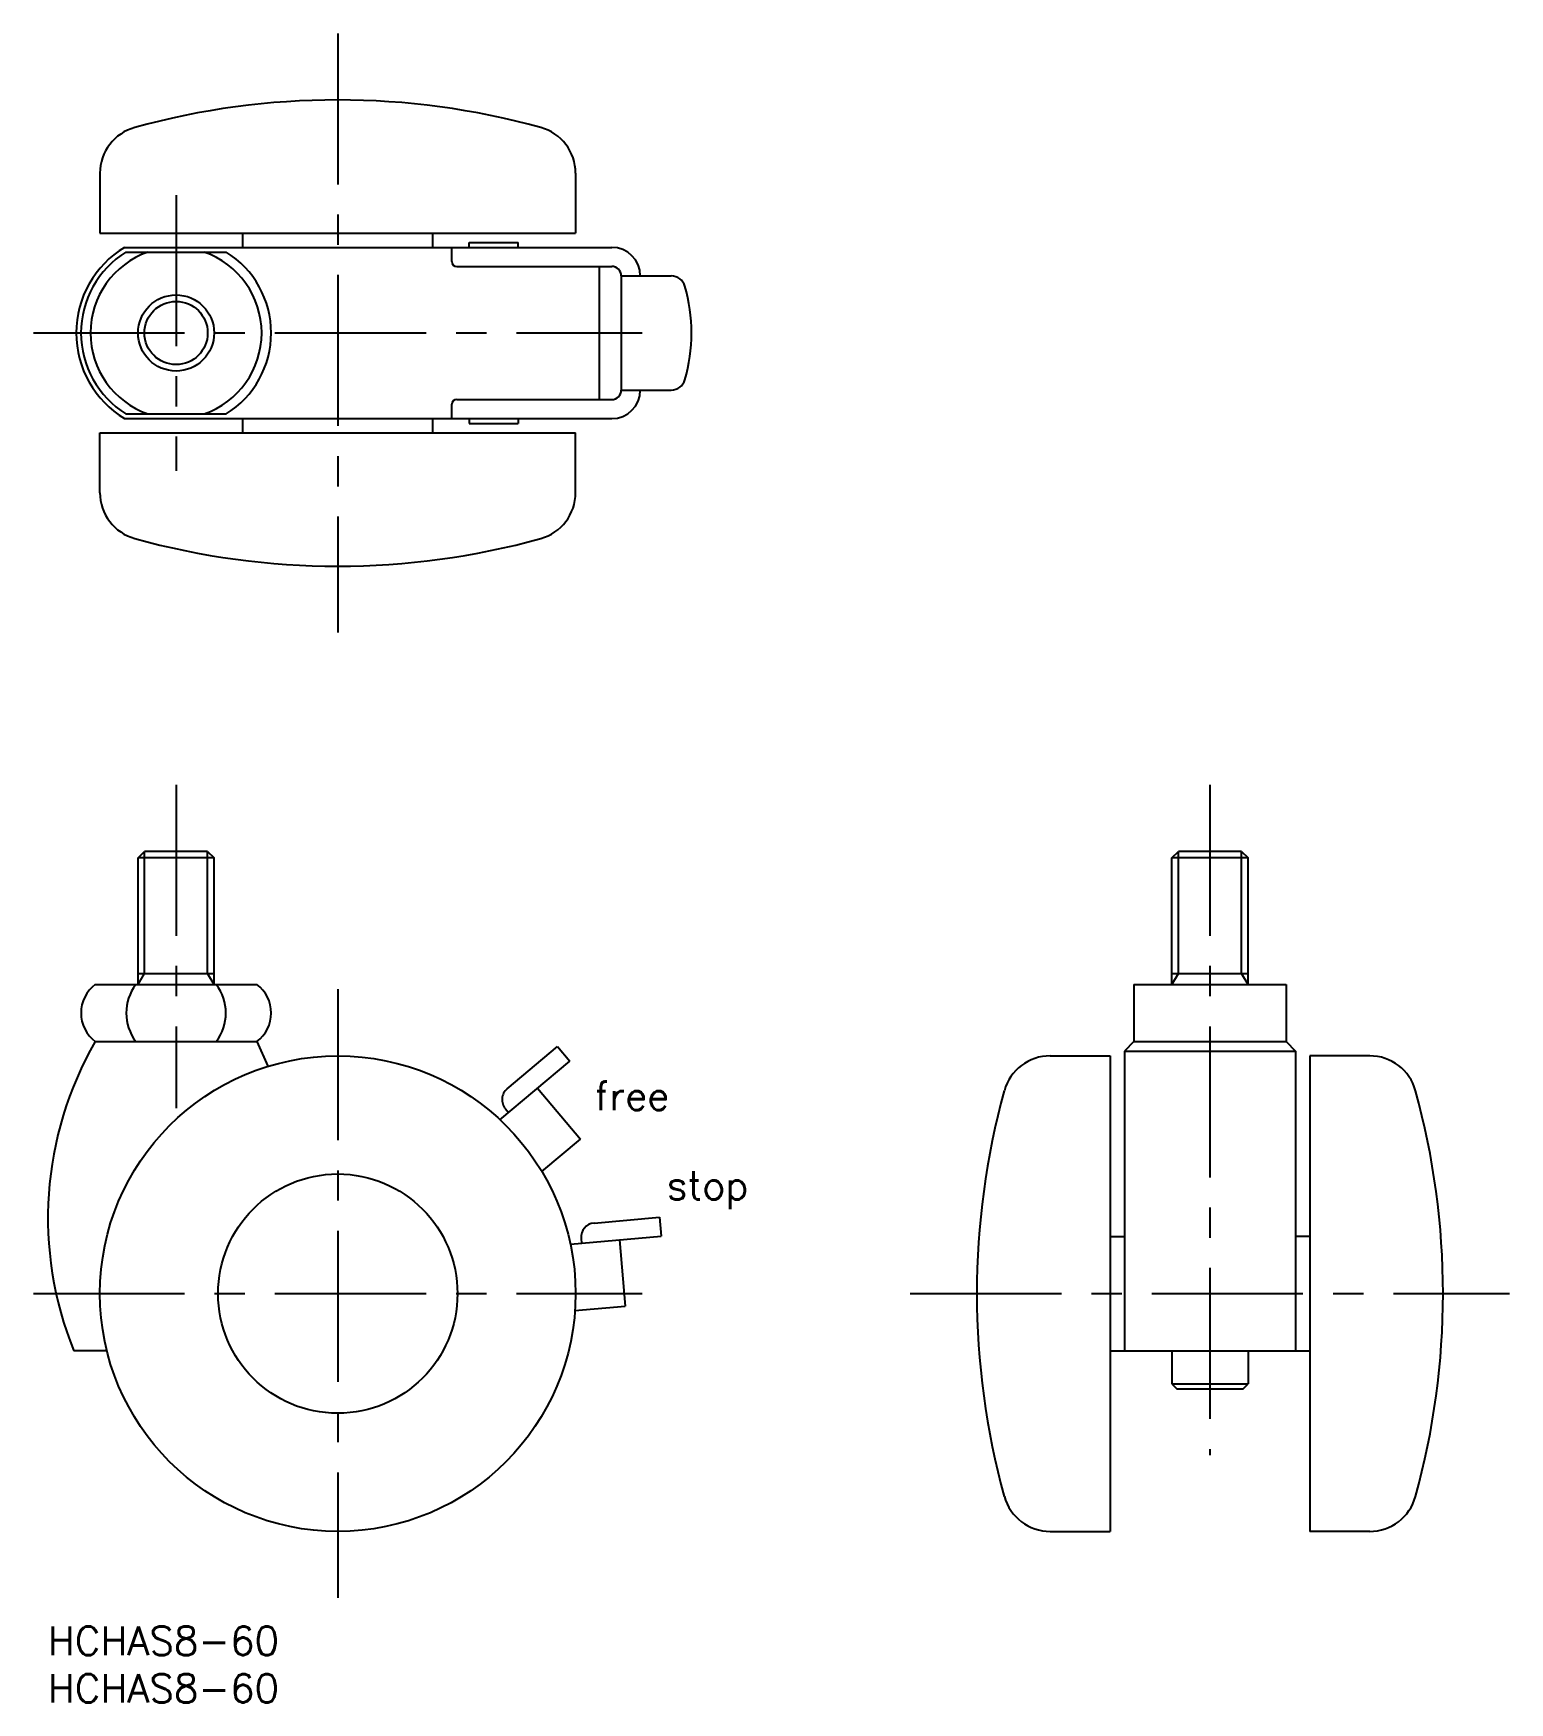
# Model space of a CAD drawing. Extents: x -2 to 154, y -8 to 167.
import ezdxf

# ---------------------------------------------------------------- set-up
doc = ezdxf.new("R2010")
doc.units = 0
doc.header["$LTSCALE"] = 0.5
doc.linetypes.add('CENTER', pattern=[50.8, 31.75, -6.35, 6.35, -6.35])
doc.linetypes.add('PHANTOM', pattern=[63.5, 31.75, -6.35, 6.35, -6.35, 6.35, -6.35])
for name, color, linetype in [('MSM_CENTER', 1, 'CENTER'), ('MSM_CONTINUOUS', 7, 'CONTINUOUS'), ('MSM_IMAGINARY', 6, 'PHANTOM'), ('MSM_NARROW', 5, 'CONTINUOUS'), ('MSM_PART_NUMBER', 7, 'CONTINUOUS')]:
    doc.layers.add(name, color=color, linetype=linetype)
doc.styles.get("Standard").update_dxf_attribs({"font": 'txt.shx', "height": 3, "bigfont": 'bigfont.shx'})

# ---------------------------------------------------------------- blocks, each defined once
blk = doc.blocks.new('*U5')
at = {"layer": 'MSM_PART_NUMBER'}
blk.add_text('HCHAS8-60', height=3, dxfattribs=at).set_placement((0, -3))
blk = doc.blocks.new('*U6')
at = {"layer": 'MSM_PART_NUMBER'}
blk.add_text('HCHAS8-60', height=3, dxfattribs=at).set_placement((0, -8))
blk = doc.blocks.new('*U7')
at = {"layer": 'MSM_PART_NUMBER'}
blk.add_text('free', height=3, dxfattribs=at).set_placement((57.47, 54.3))
blk = doc.blocks.new('*U8')
at = {"layer": 'MSM_PART_NUMBER'}
blk.add_text('stop', height=3, dxfattribs=at).set_placement((65.05, 44.88))

msp = doc.modelspace()

# ---------------------------------------------------------------- linework, layer by layer
at = {"layer": 'MSM_CENTER'}
for p, q in [((30.47, 167.5), (30.47, 104.5)), ((13.47, 150.5), (13.47, 121.5)), ((-1.53, 136), (62.47, 136)), ((13.47, 88.5), (13.47, 54.5)), ((122.16, 88.5), (122.16, 18)), ((30.47, 67), (30.47, 3)), ((-1.53, 35), (62.47, 35)), ((90.66, 35), (153.66, 35))]:
    msp.add_line(p, q, dxfattribs=at)
at = {"layer": 'MSM_CONTINUOUS'}
for p, q in [((5.47, 152.79), (5.47, 146.5)), ((55.47, 152.79), (55.47, 146.5)), ((5.47, 146.5), (55.47, 146.5)), ((20.47, 146.5), (20.47, 145)), ((40.47, 145), (40.47, 146.5)), ((8.06, 145), (59.27, 145)), ((8.2, 144.5), (18.74, 144.5)), ((42.47, 143.5), (42.47, 145)), ((44.28, 145.5), (49.44, 145.5)), ((44.28, 145), (44.28, 145.5)), ((49.44, 145), (49.44, 145.5)), ((42.97, 143), (59.27, 143)), ((57.97, 129), (57.97, 143)), ((60.27, 142), (60.27, 130)), ((60.27, 142), (65.52, 142)), ((60.27, 130), (65.52, 130)), ((42.47, 127), (42.47, 128.5)), ((42.97, 129), (59.27, 129)), ((8.06, 127), (59.27, 127)), ((8.2, 127.5), (18.74, 127.5)), ((20.47, 127), (20.47, 125.5)), ((40.47, 125.5), (40.47, 127)), ((44.28, 127), (44.28, 126.5)), ((44.28, 126.5), (49.44, 126.5)), ((49.44, 127), (49.44, 126.5)), ((5.47, 119.21), (5.47, 125.5)), ((5.47, 125.5), (55.47, 125.5)), ((55.47, 119.21), (55.47, 125.5)), ((9.47, 80.82), (10.15, 81.5)), ((9.47, 67.5), (9.47, 80.82)), ((17.47, 80.82), (9.47, 80.82)), ((16.79, 81.5), (10.15, 81.5)), ((16.79, 81.5), (17.47, 80.82)), ((17.47, 67.5), (17.47, 80.82)), ((118.16, 80.82), (118.84, 81.5)), ((118.16, 67.5), (118.16, 80.82)), ((126.16, 80.82), (118.16, 80.82)), ((125.48, 81.5), (118.84, 81.5)), ((125.48, 81.5), (126.16, 80.82)), ((126.16, 67.5), (126.16, 80.82)), ((9.47, 68.67), (17.47, 68.67)), ((118.16, 68.67), (126.16, 68.67)), ((4.97, 67.5), (21.97, 67.5)), ((114.16, 67.5), (114.16, 61.5)), ((114.16, 67.5), (130.16, 67.5)), ((130.16, 67.5), (130.16, 61.5)), ((4.97, 61.5), (21.97, 61.5)), ((21.97, 61.5), (23.12, 58.9)), ((114.16, 61.5), (113.16, 60.5)), ((114.16, 61.5), (130.16, 61.5)), ((130.16, 61.5), (131.16, 60.5)), ((105.37, 60), (111.66, 60)), ((111.66, 60), (111.66, 10)), ((113.16, 60.5), (131.16, 60.5)), ((113.16, 60.5), (113.16, 29)), ((131.16, 60.5), (131.16, 29)), ((132.66, 60), (132.66, 10)), ((138.95, 60), (132.66, 60)), ((57.41, 42.42), (64.3, 43.03)), ((64.3, 43.03), (64.47, 41.04)), ((54.92, 40.2), (64.47, 41.04)), ((56.04, 40.8), (56.09, 40.3)), ((60.07, 40.65), (60.68, 33.68)), ((111.66, 41), (113.16, 41)), ((132.66, 41), (131.16, 41)), ((55.39, 33.21), (60.68, 33.68)), ((6.2, 29), (2.72, 29)), ((111.66, 29), (132.66, 29)), ((118.16, 29), (118.16, 25.5)), ((126.16, 29), (126.16, 25.5)), ((118.16, 25.5), (126.16, 25.5)), ((118.16, 25.5), (118.66, 25)), ((118.66, 25), (125.66, 25)), ((125.66, 25), (126.16, 25.5)), ((105.37, 10), (111.66, 10)), ((138.95, 10), (132.66, 10))]:
    msp.add_line(p, q, dxfattribs=at)
for centre, radius in [((13.47, 136), 4), ((30.47, 35), 25), ((30.47, 35), 12.58)]:
    msp.add_circle(centre, radius, dxfattribs=at)
for centre, radius, start, end in [((30.47, 80.37), 80.13, 74.5604, 105.4396), ((10.47, 152.79), 5, 105.4396, 180), ((50.47, 152.79), 5, 0, 74.5604), ((13.47, 136), 10.5, 121.0027, 238.9973), ((13.47, 136), 10, 121.7883, 238.2117), ((13.47, 136), 9, 109.1881, 250.8119), ((13.47, 136), 9, 289.1881, 70.8119), ((13.47, 136), 10, 301.7883, 58.2117), ((59.27, 142), 3, 0, 90), ((42.97, 143.5), 0.5, 180, 270), ((59.27, 142), 1, 0, 90), ((65.52, 140.5), 1.5, 16.2319, 90), ((50.06, 136), 17.6, 343.7681, 16.2319), ((59.27, 130), 3, 270, 0), ((59.27, 130), 1, 270, 0), ((65.52, 131.5), 1.5, 270, 343.7681), ((42.97, 128.5), 0.5, 90, 180), ((10.47, 119.21), 5, 180, 254.5604), ((50.47, 119.21), 5, 285.4396, 0), ((30.47, 191.62), 80.13, 254.5604, 285.4396), ((7.24, 64.5), 3.76, 127.0605, 232.9395), ((13.16, 64.5), 4.93, 142.5226, 217.4774), ((13.78, 64.5), 4.93, 322.5226, 37.4774), ((19.71, 64.5), 3.76, 307.0605, 52.9395), ((37.13, 42.94), 37.13, 150.0101, 202.0561), ((105.37, 55), 5, 90, 164.5604), ((138.95, 55), 5, 15.4396, 90), ((177.78, 35), 80.13, 164.5604, 195.4396), ((66.53, 35), 80.13, 344.5604, 15.4396), ((57.54, 40.93), 1.5, 95, 185), ((105.37, 15), 5, 195.4396, 270), ((138.95, 15), 5, 270, 344.5604)]:
    msp.add_arc(centre, radius, start, end, dxfattribs=at)
at = {"layer": 'MSM_IMAGINARY'}
for p, q in [((48.28, 56.53), (53.57, 60.98)), ((53.57, 60.98), (54.86, 59.45)), ((47.52, 53.29), (54.86, 59.45)), ((51.48, 56.61), (55.98, 51.24)), ((48.09, 54.42), (48.41, 54.04)), ((51.91, 47.83), (55.98, 51.24))]:
    msp.add_line(p, q, dxfattribs=at)
msp.add_arc((49.24, 55.38), 1.5, 130, 220, dxfattribs=at)
at = {"layer": 'MSM_NARROW'}
for p, q in [((10.15, 68.67), (10.15, 81.5)), ((16.79, 68.67), (16.79, 81.5)), ((118.84, 68.67), (118.84, 81.5)), ((125.48, 68.67), (125.48, 81.5)), ((9.47, 67.5), (10.15, 68.67)), ((17.47, 67.5), (16.79, 68.67)), ((118.16, 67.5), (118.84, 68.67)), ((126.16, 67.5), (125.48, 68.67))]:
    msp.add_line(p, q, dxfattribs=at)
msp.add_circle((13.47, 136), 3.32, dxfattribs=at)

# ---------------------------------------------------------------- block references
at = {"layer": 'MSM_CONTINUOUS'}
for name in ['*U7', '*U8', '*U5', '*U6']:
    msp.add_blockref(name, (0, 0), dxfattribs=at)

doc.saveas('drawing.dxf')
